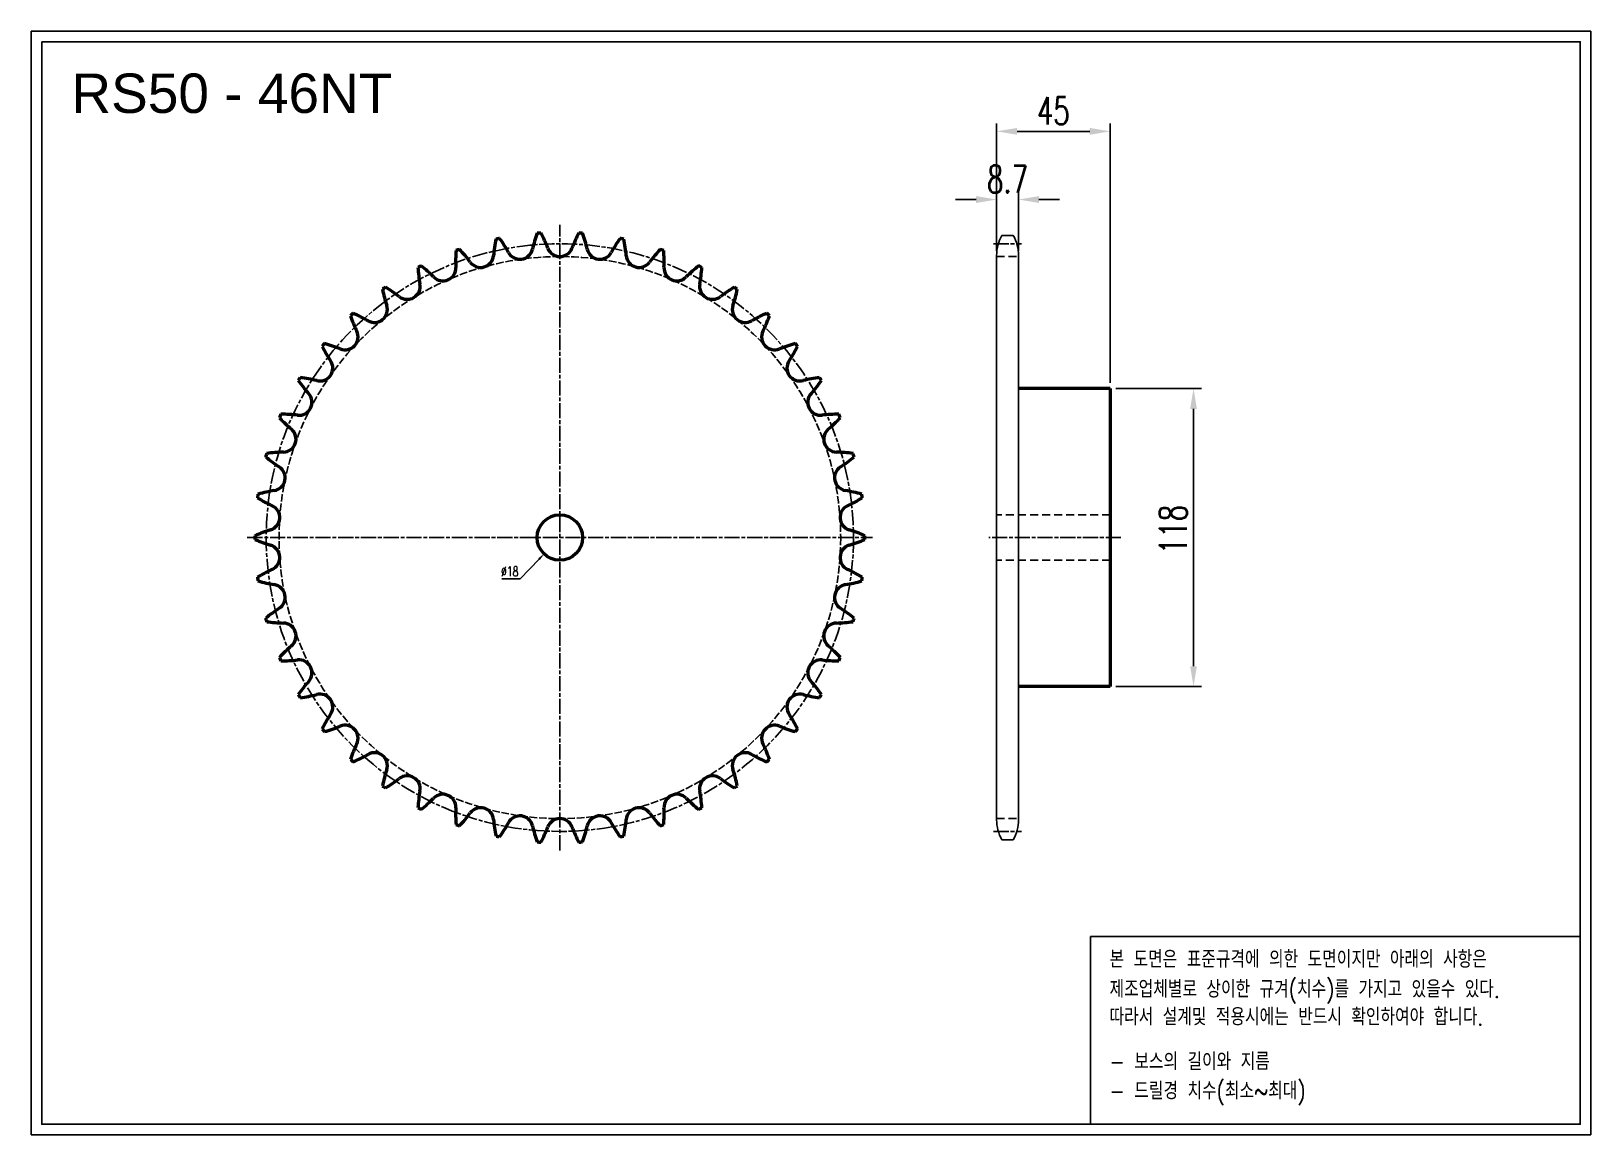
# Model space of a CAD drawing. Header units: millimetres. Extents: x 5130 to 5748, y 1643 to 2080.
import ezdxf

# ---------------------------------------------------------------- set-up
doc = ezdxf.new("R2010")
doc.units = ezdxf.units.MM
for name, pattern in [('AM_ISO02W050', [7.5, 6, -1.5]), ('AM_ISO02W050x2', [3.75, 3, -0.75]), ('AM_ISO08W050', [18, 12, -1.5, 3, -1.5]), ('AM_ISO08W050x2', [9, 6, -0.75, 1.5, -0.75]), ('HIDDEN', [9.525, 6.35, -3.175])]:
    doc.linetypes.add(name, pattern=pattern)
for name, color, linetype, lineweight in [('20', 7, 'Continuous', 50), ('21', 6, 'AM_ISO02W050', 25), ('22', 30, 'AM_ISO08W050', 25), ('23', 40, 'AM_ISO08W050', 25), ('VIS', 7, 'Continuous', 50)]:
    doc.layers.add(name, color=color, linetype=linetype, lineweight=lineweight)
doc.layers.add('HL', color=2, linetype='HIDDEN')
doc.layers.add('S-DIM', color=7, linetype='Continuous')
doc.styles.add('HAN', font='ROMANS.shx', dxfattribs={"width": 0.7, "bigfont": 'whgtxt.shx'})
doc.styles.add('HSG', font='SIMPLEX.shx', dxfattribs={"width": 0.7, "bigfont": 'HSG.shx'})
doc.styles.get("Standard").update_dxf_attribs({"font": 'arial.ttf'})
doc.dimstyles.new('APP23', dxfattribs={"dimscale": 4.5, "dimtxt": 2.4, "dimasz": 1.8, "dimexe": 0.7, "dimexo": 0.5, "dimgap": 0.6, "dimtad": 1, "dimtoh": 1, "dimdec": 1, "dimrnd": 0.01, "dimzin": 9, "dimdsep": 46, "dimtxsty": 'HSG', "dimcen": 0, "dimclrd": 1, "dimclre": 1, "dimclrt": 256, "dimazin": 2, "dimtp": 1, "dimtm": 1, "dimtfac": 0.5, "dimtdec": 1, "dimtix": 1, "dimtofl": 0, "dimtmove": 0, "dimatfit": 3, "dimfxl": 0, "dimtvp": 1, "dimtolj": 2, "dimlwd": -1, "dimlwe": -1, "dimarcsym": 0})
doc.dimstyles.new('APP4', dxfattribs={"dimscale": 1.6, "dimtxt": 2.4, "dimasz": 1.8, "dimexe": 0.7, "dimexo": 0.5, "dimgap": 0.6, "dimtad": 1, "dimtoh": 1, "dimdec": 1, "dimrnd": 0.01, "dimzin": 9, "dimdsep": 46, "dimtxsty": 'HSG', "dimcen": 0, "dimclrd": 1, "dimclre": 1, "dimclrt": 256, "dimazin": 2, "dimtp": 1, "dimtm": 1, "dimtfac": 0.5, "dimtdec": 1, "dimtofl": 0, "dimtmove": 0, "dimatfit": 3, "dimfxl": 0, "dimtvp": 1, "dimtolj": 2, "dimlwd": -1, "dimlwe": -1, "dimarcsym": 0})

# ---------------------------------------------------------------- blocks, each defined once
blk = doc.blocks.new('*D1')
at = {"layer": 'Defpoints', "color": 0, "transparency": 16777216}
for p in [(5345.54, 1886.23), (5333.02, 1873.29)]:
    blk.add_point(p, dxfattribs=at)
at = {"layer": 'S-DIM', "color": 1, "transparency": 16777216}
for p, q in [((5323.53, 1863.48), (5331.02, 1871.22)), ((5316.29, 1863.48), (5323.53, 1863.48))]:
    blk.add_line(p, q, dxfattribs=at)
blk.add_solid([(5330.68, 1871.56), (5331.37, 1870.89), (5333.02, 1873.29)], dxfattribs=at)
at = {"layer": 'S-DIM', "transparency": 16777216, "insert": (5319.43, 1866.36), "char_height": 3.84, "attachment_point": 5, "style": 'HSG'}
blk.add_mtext('\\A2;∅18', dxfattribs=at)
blk = doc.blocks.new('*D2')
at = {"layer": 'Defpoints', "color": 0, "transparency": 16777216}
for p in [(5520.95, 2013.55), (5512.25, 1990.99), (5520.95, 1990.99)]:
    blk.add_point(p, dxfattribs=at)
at = {"layer": 'S-DIM', "color": 1, "transparency": 16777216}
for p, q in [((5512.25, 1993.24), (5512.25, 2016.7)), ((5520.95, 1993.24), (5520.95, 2016.7)), ((5504.15, 2013.55), (5496.05, 2013.55)), ((5529.05, 2013.55), (5537.15, 2013.55))]:
    blk.add_line(p, q, dxfattribs=at)
for points in [[(5504.15, 2014.9), (5504.15, 2012.2), (5512.25, 2013.55)], [(5529.05, 2014.9), (5529.05, 2012.2), (5520.95, 2013.55)]]:
    blk.add_solid(points, dxfattribs=at)
at = {"layer": 'S-DIM', "transparency": 16777216, "insert": (5516.6, 2021.65), "char_height": 10.8, "attachment_point": 5, "style": 'HSG'}
blk.add_mtext('\\A2;8.7', dxfattribs=at)
blk = doc.blocks.new('*D3')
at = {"layer": 'Defpoints', "color": 0, "transparency": 16777216}
for p in [(5557.25, 2040.55), (5512.25, 1990.99), (5557.25, 1938.76)]:
    blk.add_point(p, dxfattribs=at)
at = {"layer": 'S-DIM', "color": 1, "transparency": 16777216}
for p, q in [((5512.25, 1993.24), (5512.25, 2043.7)), ((5520.35, 2040.55), (5549.15, 2040.55)), ((5557.25, 1941.01), (5557.25, 2043.7))]:
    blk.add_line(p, q, dxfattribs=at)
for points in [[(5520.35, 2041.9), (5520.35, 2039.2), (5512.25, 2040.55)], [(5549.15, 2041.9), (5549.15, 2039.2), (5557.25, 2040.55)]]:
    blk.add_solid(points, dxfattribs=at)
at = {"layer": 'S-DIM', "transparency": 16777216, "insert": (5534.75, 2048.65), "char_height": 10.8, "attachment_point": 5, "style": 'HSG'}
blk.add_mtext('\\A2;45', dxfattribs=at)
blk = doc.blocks.new('*D4')
at = {"layer": 'Defpoints', "color": 0, "transparency": 16777216}
for p in [(5557.25, 1938.76), (5557.25, 1820.76), (5590.27, 1820.76)]:
    blk.add_point(p, dxfattribs=at)
at = {"layer": 'S-DIM', "color": 1, "transparency": 16777216}
for p, q in [((5559.5, 1938.76), (5593.42, 1938.76)), ((5590.27, 1930.66), (5590.27, 1828.86)), ((5559.5, 1820.76), (5593.42, 1820.76))]:
    blk.add_line(p, q, dxfattribs=at)
for points in [[(5588.92, 1930.66), (5591.62, 1930.66), (5590.27, 1938.76)], [(5588.92, 1828.86), (5591.62, 1828.86), (5590.27, 1820.76)]]:
    blk.add_solid(points, dxfattribs=at)
at = {"layer": 'S-DIM', "transparency": 16777216, "insert": (5582.17, 1882.97), "char_height": 10.8, "attachment_point": 5, "rotation": 90, "style": 'HSG'}
blk.add_mtext('\\A2;118', dxfattribs=at)

msp = doc.modelspace()

# ---------------------------------------------------------------- linework, layer by layer
for p, q in [((5518.83, 1999.38), (5514.38, 1999.38)), ((5512.25, 1879.76), (5512.25, 1991.45)), ((5520.95, 1879.76), (5520.95, 1991.45)), ((5512.25, 1879.76), (5512.25, 1768.07)), ((5520.95, 1879.76), (5520.95, 1768.07)), ((5518.83, 1760.14), (5514.38, 1760.14))]:
    msp.add_line(p, q)
for points in [[(5129.87, 2080.18), (5747.63, 2080.18), (5747.63, 1643.38), (5129.87, 1643.38)], [(5134.03, 2076.02), (5743.47, 2076.02), (5743.47, 1647.54), (5134.03, 1647.54)]]:
    msp.add_lwpolyline(points, close=True)
at = {"color": 6}
msp.add_lwpolyline([(5549.5, 1721.85), (5743.47, 1721.85), (5743.47, 1647.54), (5549.5, 1647.54)], close=True, dxfattribs=at)
for centre, start, end in [((5528.13, 1991.45), 150, 180), ((5505.08, 1991.45), 0, 30), ((5528.13, 1768.07), 180, 210), ((5505.08, 1768.07), 330, 0)]:
    msp.add_arc(centre, 15.87, start, end)
at = {"layer": '20'}
for centre, radius, start, end in [((5371.27, 1985.9), 58.52, 168.18191, 174.67391), ((5339.28, 1879.76), 120.8, 101.39025, 102.08801), ((5267.66, 1964.37), 58.52, 28.80435, 35.29635), ((5385.42, 1980.56), 58.52, 160.35583, 166.84783), ((5339.28, 1879.76), 120.8, 93.56416, 94.26192), ((5279.85, 1973.34), 58.52, 20.97826, 27.47026), ((5398.72, 1973.34), 58.52, 152.52974, 159.02174), ((5339.28, 1879.76), 120.8, 85.73808, 86.43584), ((5293.15, 1980.56), 58.52, 13.15217, 19.64417), ((5410.9, 1964.37), 58.52, 144.70365, 151.19565), ((5339.28, 1879.76), 120.8, 77.91199, 78.60975), ((5307.3, 1985.9), 58.52, 5.32609, 11.81809), ((5356.52, 1989.27), 58.52, 176.008, 182.5), ((5339.28, 1879.76), 120.8, 109.21634, 109.9141), ((5256.81, 1953.83), 58.52, 36.63043, 43.12243), ((5307.89, 1991.81), 5.13, 216.63043, 354.67391), ((5323.44, 1995.04), 5.13, 208.80435, 346.84783), ((5339.28, 1996.12), 5.13, 200.97826, 339.02174), ((5355.13, 1995.04), 5.13, 193.15217, 331.19565), ((5370.68, 1991.81), 5.13, 185.32609, 323.36957), ((5421.76, 1953.83), 58.52, 136.87757, 143.36957), ((5339.28, 1879.76), 120.8, 70.0859, 70.78366), ((5322.05, 1989.27), 58.52, 357.5, 3.992), ((5339.28, 1879.76), 120.8, 117.04242, 117.74019), ((5341.44, 1990.59), 58.52, 183.83409, 190.32609), ((5247.49, 1941.91), 58.52, 44.45652, 50.94852), ((5292.92, 1986.49), 5.13, 224.45652, 2.5), ((5385.64, 1986.49), 5.13, 177.5, 315.54348), ((5431.08, 1941.91), 58.52, 129.05148, 135.54348), ((5339.28, 1879.76), 120.8, 62.25981, 62.95758), ((5337.12, 1990.59), 58.52, 349.67391, 356.16591), ((5339.28, 1879.76), 120.8, 124.86851, 125.56627), ((5326.33, 1989.86), 58.52, 191.66018, 198.15217), ((5239.88, 1928.83), 58.52, 52.28261, 58.77461), ((5278.82, 1979.18), 5.13, 232.28261, 10.32609), ((5399.74, 1979.18), 5.13, 169.67391, 307.71739), ((5438.68, 1928.83), 58.52, 121.22539, 127.71739), ((5352.23, 1989.86), 58.52, 341.84783, 348.33982), ((5339.28, 1879.76), 120.8, 54.43373, 55.13149), ((5265.85, 1970.03), 5.13, 240.1087, 18.15217), ((5412.72, 1970.03), 5.13, 161.84783, 299.8913), ((5339.28, 1879.76), 120.8, 132.6946, 133.39236), ((5311.46, 1987.07), 58.52, 199.48626, 205.97826), ((5234.13, 1914.84), 58.52, 60.1087, 66.60069), ((5444.44, 1914.84), 58.52, 113.39931, 119.8913), ((5367.11, 1987.07), 58.52, 334.02174, 340.51374), ((5339.28, 1879.76), 120.8, 46.60764, 47.3054), ((5254.24, 1959.19), 5.13, 247.93478, 25.97826), ((5424.33, 1959.19), 5.13, 154.02174, 292.06522), ((5339.28, 1879.76), 120.8, 140.52068, 141.21845), ((5297.11, 1982.28), 58.52, 207.31235, 213.80435), ((5230.33, 1900.19), 58.52, 67.93478, 74.42678), ((5448.24, 1900.19), 58.52, 105.57322, 112.06522), ((5381.46, 1982.28), 58.52, 326.19565, 332.68765), ((5339.28, 1879.76), 120.8, 38.78155, 39.47932), ((5244.22, 1946.87), 5.13, 255.76087, 33.80435), ((5434.35, 1946.87), 5.13, 146.19565, 284.23913), ((5339.28, 1879.76), 120.8, 148.34677, 149.04453), ((5283.54, 1975.58), 58.52, 215.13844, 221.63043), ((5228.56, 1885.17), 58.52, 75.76087, 82.25287), ((5450.01, 1885.17), 58.52, 97.74713, 104.23913), ((5395.02, 1975.58), 58.52, 318.36957, 324.86156), ((5339.28, 1879.76), 120.8, 30.95547, 31.65323), ((5235.97, 1933.3), 5.13, 263.58696, 41.63043), ((5442.6, 1933.3), 5.13, 138.36957, 276.41304), ((5339.28, 1879.76), 120.8, 156.17286, 156.87062), ((5228.86, 1870.04), 58.52, 83.58696, 90.07895), ((5449.71, 1870.04), 58.52, 89.92105, 96.41304), ((5339.28, 1879.76), 120.8, 23.12938, 23.82714), ((5271.01, 1967.1), 58.52, 222.96452, 229.45652), ((5229.64, 1918.73), 5.13, 271.41304, 49.45652), ((5448.93, 1918.73), 5.13, 130.54348, 268.58696), ((5407.55, 1967.1), 58.52, 310.54348, 317.03548), ((5339.28, 1879.76), 120.8, 163.99895, 164.69671), ((5259.76, 1956.99), 58.52, 230.79061, 237.28261), ((5231.21, 1855.1), 58.52, 91.41304, 97.90504), ((5447.36, 1855.1), 58.52, 82.09496, 88.58696), ((5418.81, 1956.99), 58.52, 302.71739, 309.20939), ((5339.28, 1879.76), 120.8, 15.30329, 16.00105), ((5225.35, 1903.44), 5.13, 279.23913, 57.28261), ((5453.21, 1903.44), 5.13, 122.71739, 260.76087), ((5339.28, 1879.76), 120.8, 171.82503, 172.52279), ((5235.57, 1840.61), 58.52, 99.23913, 105.73113), ((5442.99, 1840.61), 58.52, 74.26887, 80.76087), ((5339.28, 1879.76), 120.8, 7.47721, 8.17497), ((5249.98, 1945.44), 58.52, 238.6167, 245.1087), ((5223.19, 1887.7), 5.13, 287.06522, 65.1087), ((5455.38, 1887.7), 5.13, 114.8913, 252.93478), ((5428.58, 1945.44), 58.52, 294.8913, 301.3833), ((5241.87, 1826.85), 58.52, 107.06522, 113.55722), ((5339.28, 1879.76), 120.8, 179.65112, 180.34888), ((5241.87, 1932.67), 58.52, 246.44278, 252.93478), ((5436.7, 1826.85), 58.52, 66.44278, 72.93478), ((5436.7, 1932.67), 58.52, 287.06522, 293.55722), ((5339.28, 1879.76), 120.8, 359.65112, 0.34888), ((5223.19, 1871.82), 5.13, 294.8913, 72.93478), ((5455.38, 1871.82), 5.13, 107.06522, 245.1087), ((5249.98, 1814.08), 58.52, 114.8913, 121.3833), ((5428.58, 1814.08), 58.52, 58.6167, 65.1087), ((5339.28, 1879.76), 120.8, 187.47721, 188.17497), ((5235.57, 1918.91), 58.52, 254.26887, 260.76087), ((5225.35, 1856.09), 5.13, 302.71739, 80.76087), ((5453.21, 1856.09), 5.13, 99.23913, 237.28261), ((5442.99, 1918.91), 58.52, 279.23913, 285.73113), ((5339.28, 1879.76), 120.8, 351.82503, 352.52279), ((5259.76, 1802.53), 58.52, 122.71739, 129.20939), ((5339.28, 1879.76), 120.8, 195.30329, 196.00105), ((5418.81, 1802.53), 58.52, 50.79061, 57.28261), ((5339.28, 1879.76), 120.8, 343.99895, 344.69671), ((5231.21, 1904.43), 58.52, 262.09496, 268.58696), ((5229.64, 1840.79), 5.13, 310.54348, 88.58696), ((5448.93, 1840.79), 5.13, 91.41304, 229.45652), ((5447.36, 1904.43), 58.52, 271.41304, 277.90504), ((5271.01, 1792.42), 58.52, 130.54348, 137.03548), ((5407.55, 1792.42), 58.52, 42.96452, 49.45652), ((5339.28, 1879.76), 120.8, 203.12938, 203.82714), ((5228.86, 1889.48), 58.52, 269.92105, 276.41304), ((5235.97, 1826.23), 5.13, 318.36957, 96.41304), ((5442.6, 1826.23), 5.13, 83.58696, 221.63043), ((5449.71, 1889.48), 58.52, 263.58696, 270.07895), ((5339.28, 1879.76), 120.8, 336.17286, 336.87062), ((5283.54, 1783.94), 58.52, 138.36957, 144.86156), ((5395.02, 1783.94), 58.52, 35.13844, 41.63043), ((5339.28, 1879.76), 120.8, 210.95547, 211.65323), ((5228.56, 1874.35), 58.52, 277.74713, 284.23913), ((5244.22, 1812.66), 5.13, 326.19565, 104.23913), ((5434.35, 1812.66), 5.13, 75.76087, 213.80435), ((5450.01, 1874.35), 58.52, 255.76087, 262.25287), ((5339.28, 1879.76), 120.8, 328.34677, 329.04453), ((5297.11, 1777.24), 58.52, 146.19565, 152.68765), ((5339.28, 1879.76), 120.8, 218.78155, 219.47932), ((5230.33, 1859.33), 58.52, 285.57322, 292.06522), ((5254.24, 1800.34), 5.13, 334.02174, 112.06522), ((5424.33, 1800.34), 5.13, 67.93478, 205.97826), ((5448.24, 1859.33), 58.52, 247.93478, 254.42678), ((5381.46, 1777.24), 58.52, 27.31235, 33.80435), ((5339.28, 1879.76), 120.8, 320.52068, 321.21845), ((5311.46, 1772.45), 58.52, 154.02174, 160.51374), ((5367.11, 1772.45), 58.52, 19.48626, 25.97826), ((5339.28, 1879.76), 120.8, 226.60764, 227.3054), ((5234.13, 1844.68), 58.52, 293.39931, 299.8913), ((5265.85, 1789.5), 5.13, 341.84783, 119.8913), ((5412.72, 1789.5), 5.13, 60.1087, 198.15217), ((5444.44, 1844.68), 58.52, 240.1087, 246.60069), ((5339.28, 1879.76), 120.8, 312.6946, 313.39236), ((5326.33, 1769.67), 58.52, 161.84783, 168.33982), ((5278.82, 1780.34), 5.13, 349.67391, 127.71739), ((5399.74, 1780.34), 5.13, 52.28261, 190.32609), ((5352.23, 1769.67), 58.52, 11.66018, 18.15217), ((5339.28, 1879.76), 120.8, 234.43373, 235.13149), ((5239.88, 1830.69), 58.52, 301.22539, 307.71739), ((5341.44, 1768.93), 58.52, 169.67391, 176.16591), ((5337.12, 1768.93), 58.52, 3.83409, 10.32609), ((5438.68, 1830.69), 58.52, 232.28261, 238.77461), ((5339.28, 1879.76), 120.8, 304.86851, 305.56627), ((5247.49, 1817.61), 58.52, 309.05148, 315.54348), ((5292.92, 1773.03), 5.13, 357.5, 135.54348), ((5385.64, 1773.03), 5.13, 44.45652, 182.5), ((5431.08, 1817.61), 58.52, 224.45652, 230.94852), ((5339.28, 1879.76), 120.8, 242.25981, 242.95758), ((5356.52, 1770.25), 58.52, 177.5, 183.992), ((5256.81, 1805.69), 58.52, 316.87757, 323.36957), ((5307.89, 1767.71), 5.13, 5.32609, 143.36957), ((5371.27, 1773.62), 58.52, 185.32609, 191.81809), ((5267.66, 1795.15), 58.52, 324.70365, 331.19565), ((5323.44, 1764.48), 5.13, 13.15217, 151.19565), ((5339.28, 1763.4), 5.13, 20.97826, 159.02174), ((5355.13, 1764.48), 5.13, 28.80435, 166.84783), ((5410.9, 1795.15), 58.52, 208.80435, 215.29635), ((5307.3, 1773.62), 58.52, 348.18191, 354.67391), ((5370.68, 1767.71), 5.13, 36.63043, 174.67391), ((5421.76, 1805.69), 58.52, 216.63043, 223.12243), ((5322.05, 1770.25), 58.52, 356.008, 2.5), ((5339.28, 1879.76), 120.8, 297.04242, 297.74019), ((5339.28, 1879.76), 120.8, 250.0859, 250.78366), ((5339.28, 1879.76), 120.8, 257.91199, 258.60975), ((5385.42, 1778.96), 58.52, 193.15217, 199.64417), ((5279.85, 1786.18), 58.52, 332.52974, 339.02174), ((5398.72, 1786.18), 58.52, 200.97826, 207.47026), ((5293.15, 1778.96), 58.52, 340.35583, 346.84783), ((5339.28, 1879.76), 120.8, 281.39025, 282.08801), ((5339.28, 1879.76), 120.8, 289.21634, 289.9141), ((5339.28, 1879.76), 120.8, 265.73808, 266.43584), ((5339.28, 1879.76), 120.8, 273.56416, 274.26192)]:
    msp.add_arc(centre, radius, start, end, dxfattribs=at)
at = {"layer": '21', "linetype": 'AM_ISO02W050x2'}
msp.add_circle((5339.28, 1879.76), 111.23, dxfattribs=at)
at = {"layer": '22', "linetype": 'AM_ISO08W050x2'}
for p, q in [((5511.07, 1996.07), (5522.13, 1996.07)), ((5561.47, 1879.76), (5509.22, 1879.76)), ((5511.07, 1763.45), (5522.13, 1763.45))]:
    msp.add_line(p, q, dxfattribs=at)
msp.add_circle((5339.28, 1879.76), 116.31, dxfattribs=at)
at = {"layer": '23', "linetype": 'AM_ISO08W050x2'}
for p, q in [((5339.28, 1755.96), (5339.28, 2003.57)), ((5215.48, 1879.76), (5463.09, 1879.76))]:
    msp.add_line(p, q, dxfattribs=at)
at = {"layer": 'HL', "ltscale": 0.5}
for p, q in [((5512.25, 1990.99), (5520.95, 1990.99)), ((5557.25, 1888.76), (5512.25, 1888.76)), ((5557.25, 1870.76), (5512.25, 1870.76)), ((5512.25, 1768.53), (5520.95, 1768.53))]:
    msp.add_line(p, q, dxfattribs=at)
at = {"layer": 'VIS'}
for p, q in [((5557.25, 1938.76), (5520.95, 1938.76)), ((5557.25, 1938.76), (5557.25, 1820.76)), ((5557.25, 1820.76), (5520.95, 1820.76))]:
    msp.add_line(p, q, dxfattribs=at)
msp.add_circle((5339.28, 1879.76), 9, dxfattribs=at)

# ---------------------------------------------------------------- texts
msp.add_text('RS50 - 46NT', height=15.6).set_placement((5145.78, 2047.83))
at = {"color": 6, "style": 'HAN', "width": 0.8}
for s, p in [('본 도면은 표준규격에 의한 도면이지만 아래의 사항은', (5557, 1709.46)), ('제조업체별로 상이한 규겨(치수)를 가지고 있을수 있다.', (5557, 1697.64)), ('따라서 설계및 적용시에는 반드시 확인하여야 합니다.', (5557, 1686.67)), ('- 보스의 길이와 지름', (5557, 1668.98)), ('- 드릴경 치수(최소~최대)', (5557, 1657.37))]:
    msp.add_text(s, height=6.82, dxfattribs=at).set_placement(p)

# ---------------------------------------------------------------- dimensions: what is measured, and where the dimension line sits
at = {"layer": 'S-DIM'}
dim = msp.add_linear_dim(base=(5557.25, 2040.55), p1=(5512.25, 1990.99), p2=(5557.25, 1938.76), dimstyle='APP23', dxfattribs=at)
dim.commit()
dim.dimension.update_dxf_attribs({"geometry": '*D3', "text_midpoint": (5534.75, 2048.65)})
dim = msp.add_linear_dim(base=(5520.95, 2013.55), p1=(5512.25, 1990.99), p2=(5520.95, 1990.99), dimstyle='APP23', dxfattribs=at)
dim.commit()
dim.dimension.update_dxf_attribs({"geometry": '*D2', "text_midpoint": (5516.6, 2013.55), "dimtype": 128})
dim = msp.add_linear_dim(base=(5590.27, 1820.76), p1=(5557.25, 1938.76), p2=(5557.25, 1820.76), angle=90, dimstyle='APP23', dxfattribs=at)
dim.commit()
dim.dimension.update_dxf_attribs({"geometry": '*D4', "text_midpoint": (5590.27, 1882.97), "dimtype": 128})
at = {"layer": 'S-DIM', "color": 3}
dim = msp.add_diameter_dim_2p(p1=(5345.54, 1886.23), p2=(5333.02, 1873.29), dimstyle='APP4', dxfattribs=at)
dim.commit()
dim.dimension.update_dxf_attribs({"geometry": '*D1', "text_midpoint": (5319.43, 1863.48), "dimtype": 131})

doc.saveas('drawing.dxf')
